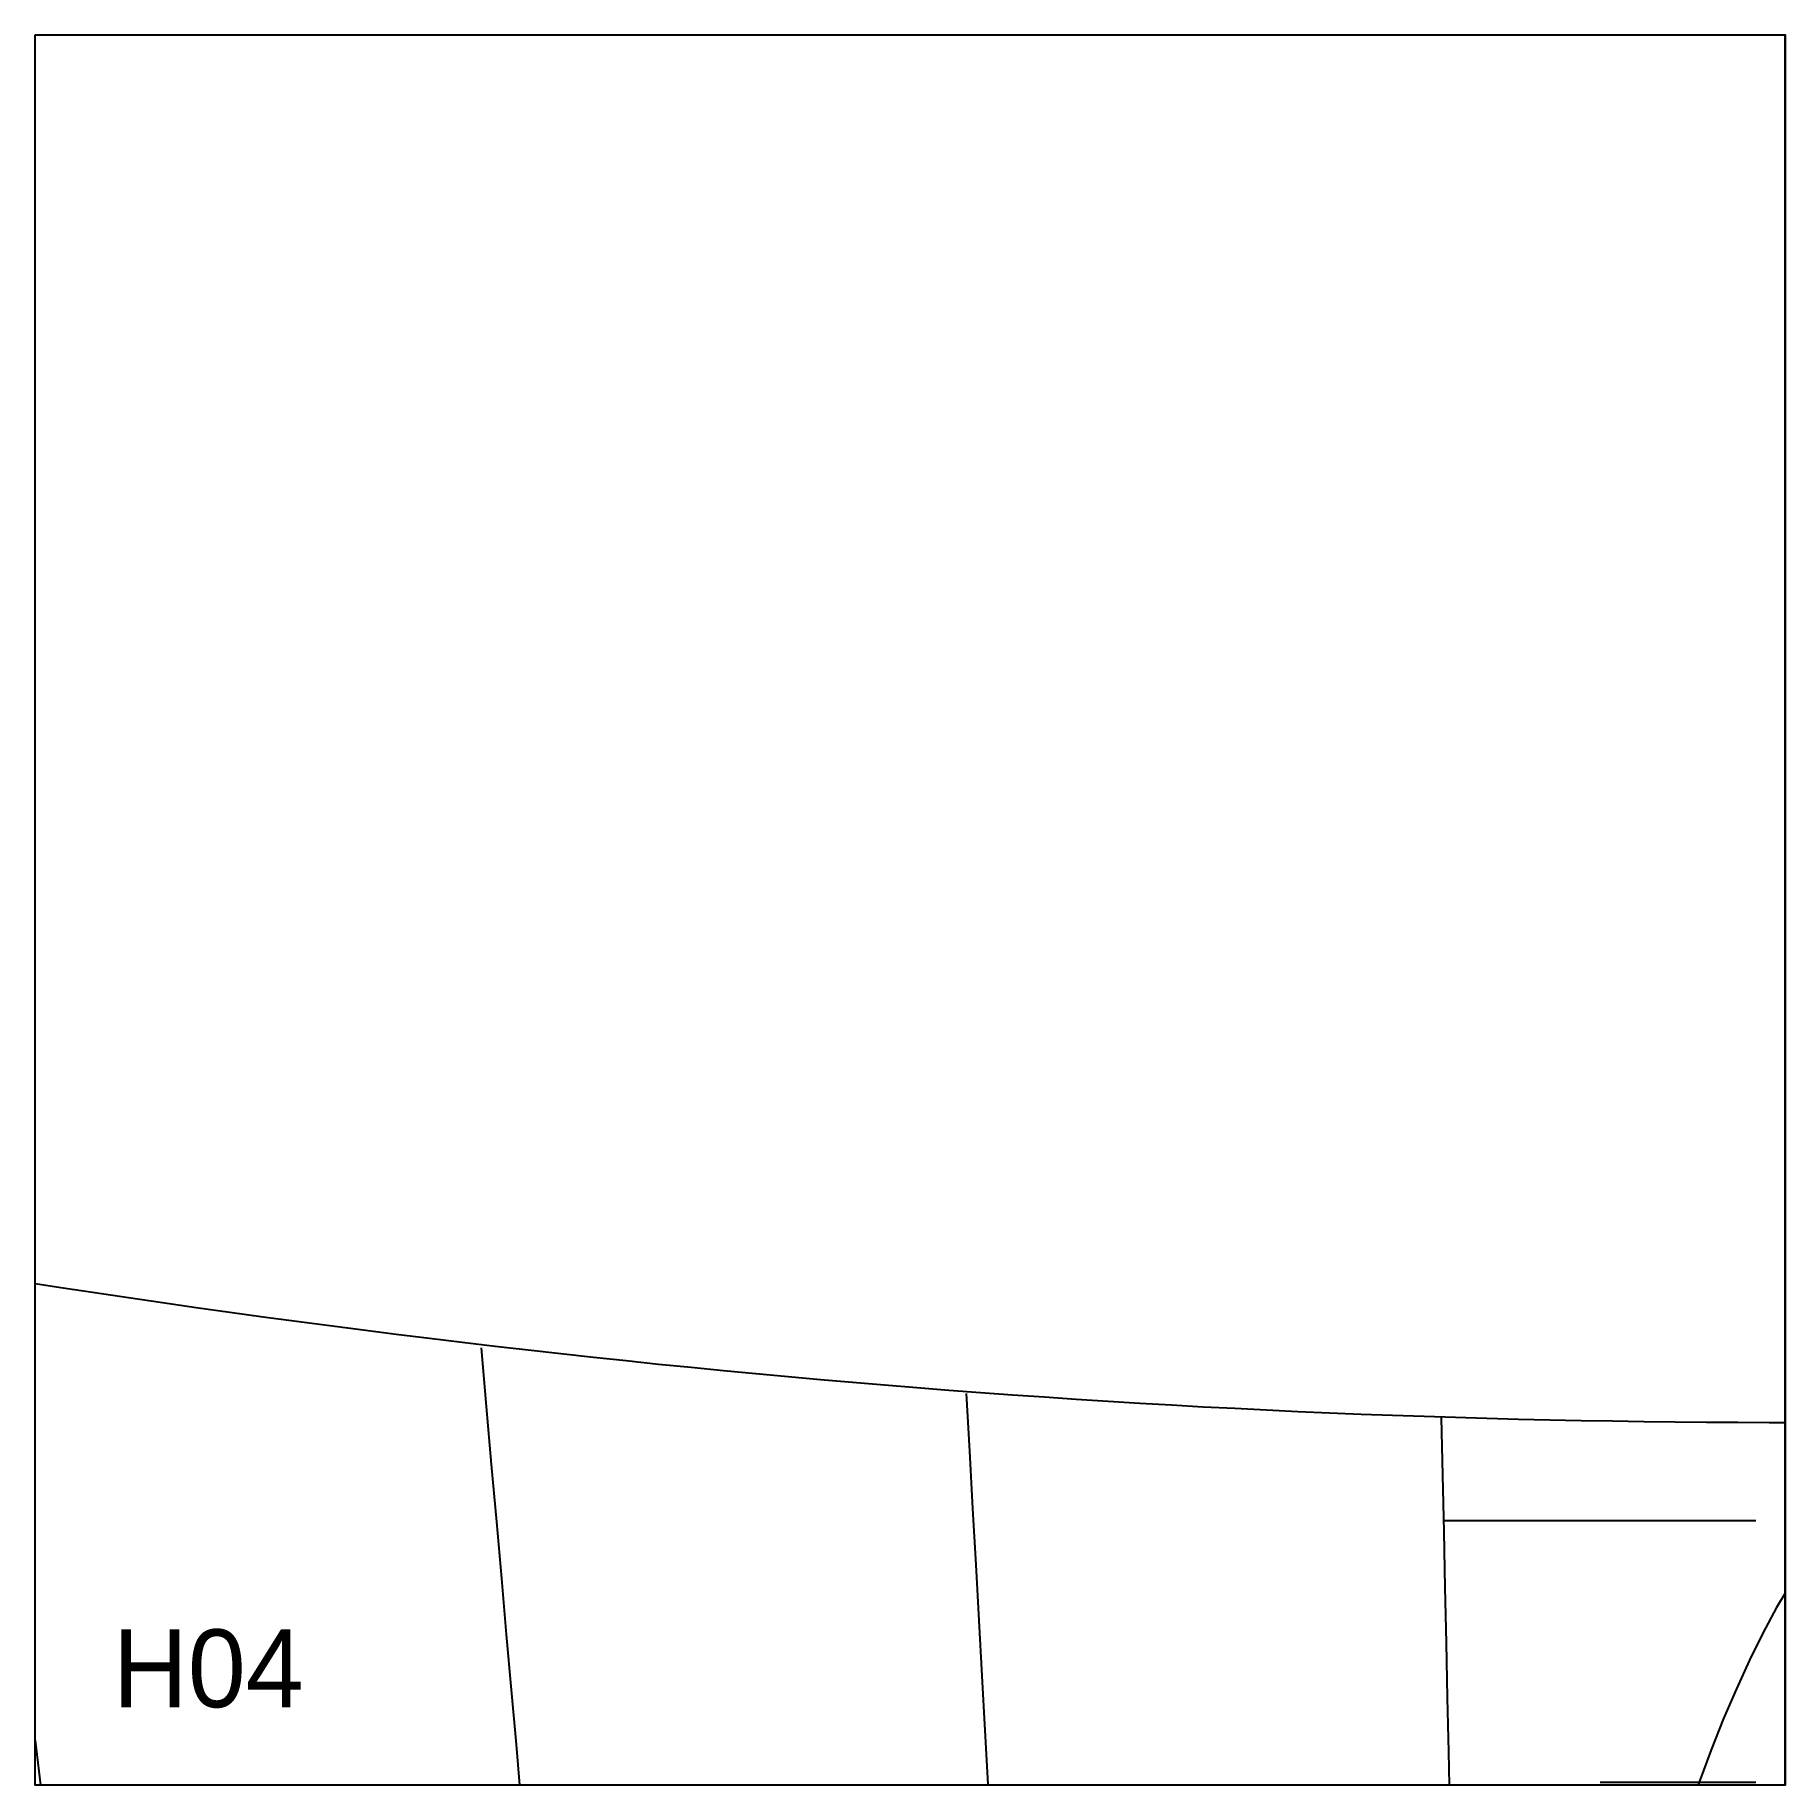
# Model space of a CAD drawing. Header units: millimetres. Extents: x 0 to 900, y 0 to 900.
import ezdxf

# ---------------------------------------------------------------- set-up
doc = ezdxf.new("R2010")
doc.units = ezdxf.units.MM
for name, color, linetype in [('CUT', 1, 'Continuous'), ('DECL', 30, 'Continuous'), ('HOUR', 7, 'Continuous'), ('HOUR15', 9, 'Continuous'), ('HOUR30', 8, 'Continuous'), ('ID', 3, 'Continuous'), ('MERID', 40, 'Continuous'), ('NOON', 6, 'Continuous'), ('TICKS', 2, 'Continuous')]:
    doc.layers.add(name, color=color, linetype=linetype)

msp = doc.modelspace()

# ---------------------------------------------------------------- linework, layer by layer
at = {"layer": 'CUT'}
msp.add_lwpolyline([(0, 900), (900, 900), (900, 0), (0, 0), (0, 900)], close=True, dxfattribs=at)
at = {"layer": 'DECL'}
msp.add_lwpolyline([(0, 257.94), (13.24, 255.9), (30.72, 253.24), (48.15, 250.65), (65.53, 248.11), (82.85, 245.63), (100.13, 243.2), (117.36, 240.83), (134.54, 238.51), (151.67, 236.24), (168.76, 234.03), (185.81, 231.88), (202.81, 229.77), (219.77, 227.72), (236.69, 225.72), (253.57, 223.78), (270.41, 221.88), (287.22, 220.04), (303.98, 218.25), (320.72, 216.51), (337.42, 214.82), (354.08, 213.18), (370.71, 211.59), (387.32, 210.06), (403.89, 208.57), (420.43, 207.13), (436.95, 205.75), (453.43, 204.41), (469.89, 203.12), (486.33, 201.88), (502.74, 200.69), (519.13, 199.55), (535.5, 198.46), (551.85, 197.41), (568.17, 196.42), (584.48, 195.47), (600.77, 194.57), (617.04, 193.72), (633.3, 192.92), (649.54, 192.16), (665.76, 191.45), (681.98, 190.79), (698.18, 190.18), (714.37, 189.62), (730.54, 189.1), (746.71, 188.63), (762.87, 188.2), (779.02, 187.83), (795.17, 187.5), (811.3, 187.22), (827.44, 186.98), (843.57, 186.79), (859.69, 186.65), (875.82, 186.56), (891.94, 186.51), (900, 186.51)], dxfattribs=at)
at = {"layer": 'HOUR'}
msp.add_lwpolyline([(0, 23.1), (0.02, 22.91), (2.83, 0)], dxfattribs=at)
at = {"layer": 'HOUR15'}
for points in [[(229.39, 224.83), (232.05, 194.65), (234.68, 164.82), (237.28, 135.34), (239.85, 106.2), (242.39, 77.4), (244.91, 48.93), (247.39, 20.77), (249.22, 0)], [(723.17, 188.87), (723.82, 159.4), (724.46, 130.28), (725.09, 101.49), (725.71, 73.03), (726.32, 44.89), (726.93, 17.07), (727.31, 0)]]:
    msp.add_lwpolyline(points, dxfattribs=at)
at = {"layer": 'HOUR30'}
msp.add_lwpolyline([(478.95, 201.32), (480.57, 171.61), (482.18, 142.24), (483.78, 113.22), (485.35, 84.52), (486.9, 56.16), (488.44, 28.11), (489.96, 0.37), (489.98, 0)], dxfattribs=at)
at = {"layer": 'MERID'}
msp.add_lwpolyline([(900, 0), (900, 900)], dxfattribs=at)
at = {"layer": 'NOON'}
msp.add_lwpolyline([(900, 98.69), (895.67, 91.21), (888.64, 78.06), (881.75, 64.16), (875.02, 49.52), (868.45, 34.16), (862.06, 18.11), (855.84, 1.39), (855.36, 0)], dxfattribs=at)
at = {"layer": 'TICKS'}
for points in [[(885, 135.85), (725, 135.85)], [(885, 1.22), (805, 1.22)]]:
    msp.add_lwpolyline(points, dxfattribs=at)

# ---------------------------------------------------------------- texts
at = {"layer": 'ID'}
msp.add_text('H04', height=40, dxfattribs=at).set_placement((40, 40))

doc.saveas('drawing.dxf')
